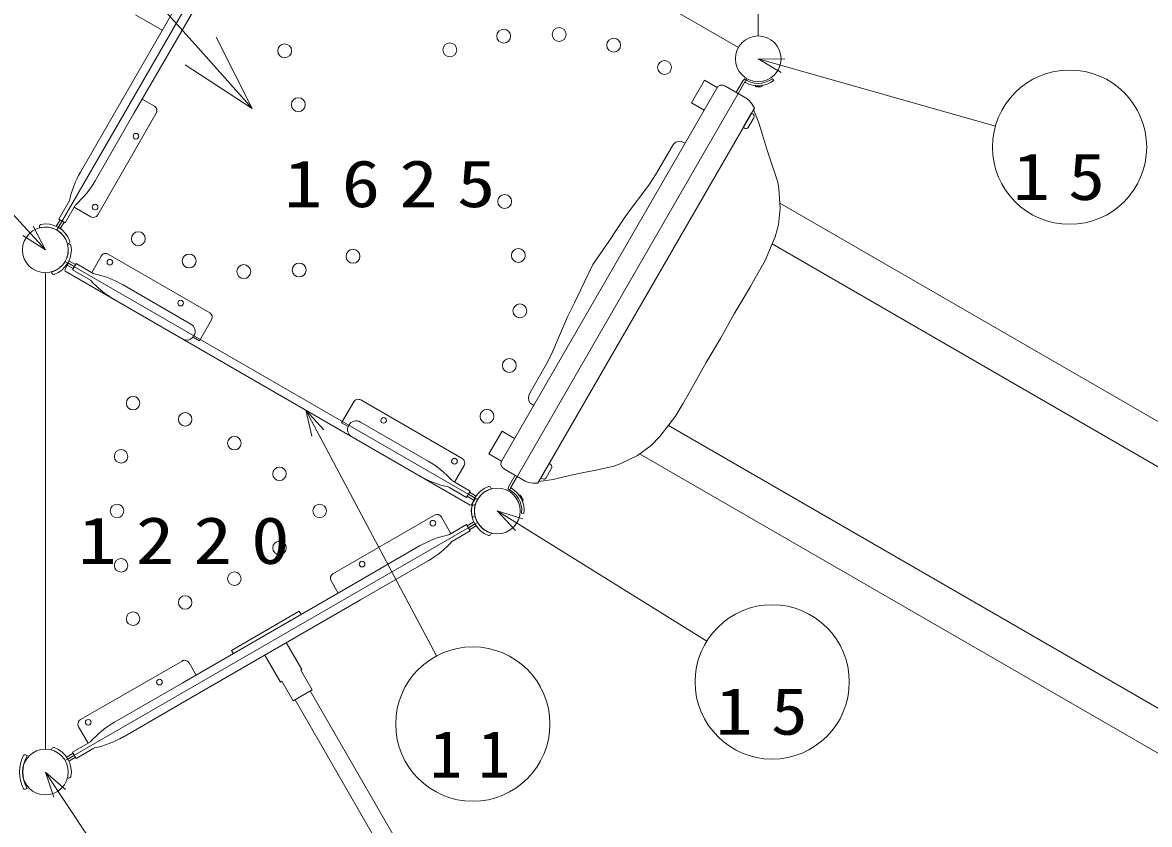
# Model space of a CAD drawing. Units: millimetres on the paper. Extents: x 0 to 420, y -594 to 297.
# Drawn here: x 145.51 to 182.04, y 153.86 to 179.84 of the extents above; entities that cross this region are included whole.
import ezdxf

# ---------------------------------------------------------------- set-up
doc = ezdxf.new("R2010")
doc.units = ezdxf.units.MM
for name, color, linetype, lineweight in [('2D', 7, 'Continuous', 13), ('2D_DIMENSION', 7, 'Continuous', 13), ('TEXT', 7, 'Continuous', 13)]:
    doc.layers.add(name, color=color, linetype=linetype, lineweight=lineweight)
doc.styles.add('ＭＳ ゴシック', font='')
doc.styles.get('ＭＳ ゴシック').set_extended_font_data('MS Gothic')

msp = doc.modelspace()

# ---------------------------------------------------------------- linework, layer by layer
at = {"layer": '2D'}
for p, q in [((169.355, 194.841), (169.355, 179.407)), ((168.714, 179.036), (155.347, 186.753)), ((168.714, 179.036), (155.347, 186.753)), ((154.335, 186.482), (146.618, 173.115)), ((148.648, 177.188), (151.823, 182.688)), ((149.13, 176.91), (152.305, 182.409)), ((150.035, 179.592), (149.166, 180.094)), ((169.355, 178.666), (170.096, 178.223)), ((170.218, 178.653), (169.355, 178.666)), ((170.157, 178.438), (169.355, 178.666)), ((177.045, 176.485), (170.157, 178.438)), ((161.268, 164.657), (168.985, 178.024)), ((167.193, 177.237), (167.616, 177.97)), ((167.616, 177.97), (168.026, 177.734)), ((168.863, 177.962), (168.643, 177.582)), ((168.707, 177.545), (168.921, 177.916)), ((168.878, 177.976), (168.863, 177.962)), ((168.906, 178.014), (168.878, 177.976)), ((168.921, 177.916), (168.945, 177.902)), ((169.814, 178.022), (169.799, 178.011)), ((169.857, 177.96), (169.814, 178.022)), ((161.022, 165.603), (168.043, 177.764)), ((168.043, 177.764), (168.125, 177.817)), ((168.125, 177.817), (168.207, 177.815)), ((168.207, 177.815), (168.299, 177.781)), ((168.299, 177.781), (168.969, 177.394)), ((169.271, 177.809), (169.271, 177.783)), ((169.271, 177.783), (169.28, 177.765)), ((169.28, 177.765), (169.297, 177.759)), ((169.297, 177.759), (169.322, 177.76)), ((169.322, 177.76), (169.348, 177.76)), ((169.348, 177.76), (169.378, 177.761)), ((169.378, 177.761), (169.408, 177.763)), ((169.408, 177.763), (169.436, 177.762)), ((169.436, 177.762), (169.459, 177.764)), ((169.459, 177.764), (169.477, 177.772)), ((169.477, 177.772), (169.483, 177.79)), ((169.483, 177.815), (169.482, 177.82)), ((169.483, 177.79), (169.483, 177.815)), ((148.648, 177.188), (147.381, 174.995)), ((149.388, 177.358), (149.782, 177.13)), ((167.602, 177.001), (167.193, 177.237)), ((168.969, 177.394), (169.063, 177.318)), ((169.063, 177.318), (169.15, 177.212)), ((169.15, 177.212), (169.231, 177.07)), ((149.13, 176.91), (147.863, 174.716)), ((147.943, 173.612), (149.843, 176.902)), ((169.231, 177.07), (162.216, 164.921)), ((168.866, 176.446), (169.132, 176.903)), ((169.132, 176.903), (169.189, 176.87)), ((169.202, 177.022), (169.377, 176.589)), ((169.212, 176.758), (169.031, 176.444)), ((169.377, 176.589), (169.492, 176.199)), ((168.924, 176.413), (168.866, 176.446)), ((169.492, 176.199), (169.626, 175.767)), ((166.573, 175.845), (166.029, 174.903)), ((166.985, 175.931), (166.846, 176)), ((169.626, 175.767), (169.823, 175.187)), ((143.526, 175.45), (146.247, 172.474)), ((169.823, 175.187), (169.991, 174.668)), ((166.029, 174.903), (165.831, 174.607)), ((169.991, 174.668), (170.022, 174.45)), ((165.586, 174.27), (165.339, 173.946)), ((165.831, 174.607), (165.586, 174.27)), ((170.022, 174.45), (170.071, 173.825)), ((146.688, 173.47), (147.021, 174.048)), ((146.89, 173.354), (147.223, 173.931)), ((165.339, 173.946), (165.047, 173.547)), ((170.058, 173.992), (204.029, 154.378)), ((147.182, 173.859), (147.716, 173.551)), ((165.047, 173.547), (164.766, 173.126)), ((170.071, 173.825), (170.01, 173.285)), ((146.247, 172.474), (145.85, 173.24)), ((146.056, 173.19), (146.053, 173.207)), ((146.612, 173.256), (146.724, 173.45)), ((146.668, 173.203), (146.789, 173.412)), ((146.677, 173.219), (146.789, 173.412)), ((146.677, 173.219), (146.789, 173.412)), ((146.89, 173.354), (146.688, 173.47)), ((146.742, 173.181), (146.854, 173.375)), ((170.01, 173.285), (169.902, 172.902)), ((145.52, 172.938), (146.247, 172.474)), ((164.766, 173.126), (164.509, 172.747)), ((169.902, 172.902), (169.582, 172.128)), ((146.963, 172.666), (146.979, 172.672)), ((146.964, 172.665), (146.98, 172.668)), ((164.509, 172.747), (163.99, 171.997)), ((169.807, 172.67), (203.654, 153.128)), ((146.889, 172.103), (160.256, 164.386)), ((147.029, 172.109), (147.223, 171.997)), ((147.749, 171.742), (148.057, 172.276)), ((148.285, 172.337), (151.576, 170.437)), ((169.582, 172.128), (169.356, 171.726)), ((146.247, 156.298), (146.247, 171.733)), ((146.247, 156.298), (146.247, 171.733)), ((146.44, 171.758), (146.446, 171.742)), ((146.999, 172.045), (146.874, 171.828)), ((146.874, 171.828), (146.886, 171.783)), ((146.886, 171.783), (160.02, 164.2)), ((146.954, 171.979), (147.148, 171.867)), ((146.976, 172.053), (147.185, 171.932)), ((146.992, 172.044), (147.185, 171.932)), ((146.992, 172.044), (147.185, 171.932)), ((147.244, 172.033), (147.127, 171.831)), ((147.127, 171.831), (147.704, 171.498)), ((147.244, 172.033), (147.821, 171.7)), ((163.599, 171.172), (163.99, 171.997)), ((169.356, 171.726), (169.109, 171.288)), ((146.247, 171.616), (146.247, 171.374)), ((146.247, 171.597), (146.247, 171.374)), ((146.247, 171.597), (146.247, 171.374)), ((150.962, 170.073), (148.768, 171.34)), ((163.4, 170.76), (163.599, 171.172)), ((169.109, 171.288), (168.834, 170.831)), ((150.684, 169.591), (148.49, 170.858)), ((163.176, 170.306), (163.4, 170.76)), ((168.834, 170.831), (168.577, 170.399)), ((162.977, 169.854), (163.176, 170.306)), ((168.577, 170.399), (168.138, 169.602)), ((151.245, 169.531), (151.637, 170.209)), ((151.035, 169.652), (151.245, 169.531)), ((162.819, 169.478), (162.977, 169.854)), ((167.667, 168.823), (168.138, 169.602)), ((162.65, 169.097), (162.819, 169.478)), ((162.493, 168.778), (162.65, 169.097)), ((167.421, 168.384), (167.667, 168.823)), ((161.949, 167.836), (162.493, 168.778)), ((167.163, 167.918), (167.421, 168.384)), ((166.907, 167.485), (167.163, 167.918)), ((155.849, 166.872), (156.241, 167.551)), ((159.76, 165.712), (156.469, 167.612)), ((162.08, 167.436), (161.951, 167.521)), ((166.673, 167.088), (166.907, 167.485)), ((154.687, 167.279), (154.882, 166.438)), ((155.276, 166.648), (154.687, 167.279)), ((158.928, 159.318), (154.687, 167.279)), ((166.163, 166.424), (166.673, 167.088)), ((156.06, 166.751), (155.849, 166.872)), ((156.461, 166.898), (158.655, 165.632)), ((160.627, 165.864), (161.05, 166.597)), ((161.05, 166.597), (161.459, 166.361)), ((166.444, 166.79), (200.268, 147.263)), ((156.183, 166.416), (158.377, 165.15)), ((165.885, 166.139), (166.163, 166.424)), ((161.036, 165.627), (160.627, 165.864)), ((165.447, 165.816), (165.885, 166.139)), ((199.373, 146.313), (165.511, 165.863)), ((161.017, 165.506), (161.022, 165.603)), ((161.06, 165.435), (161.017, 165.506)), ((162.574, 165.549), (162.312, 165.091)), ((162.632, 165.516), (162.574, 165.549)), ((164.677, 165.464), (164.881, 165.546)), ((164.881, 165.546), (165.447, 165.816)), ((159.512, 164.95), (159.821, 165.484)), ((161.134, 165.371), (161.06, 165.435)), ((161.804, 164.984), (161.134, 165.371)), ((161.26, 164.794), (161.478, 165.172)), ((161.542, 165.135), (161.329, 164.767)), ((162.478, 165.094), (162.659, 165.407)), ((162.706, 165.036), (163.102, 165.131)), ((163.102, 165.131), (163.543, 165.231)), ((163.543, 165.231), (164.144, 165.351)), ((164.144, 165.351), (164.677, 165.464)), ((159.901, 164.456), (159.323, 164.79)), ((160.017, 164.658), (159.44, 164.992)), ((161.237, 164.731), (161.256, 164.774)), ((161.256, 164.774), (161.26, 164.794)), ((161.329, 164.767), (161.353, 164.753)), ((161.918, 164.942), (161.804, 164.984)), ((162.054, 164.921), (161.918, 164.942)), ((162.216, 164.921), (162.054, 164.921)), ((162.244, 164.97), (162.706, 165.036)), ((162.312, 165.091), (162.369, 165.057)), ((160.017, 164.658), (159.901, 164.456)), ((160.115, 164.381), (159.922, 164.492)), ((160.153, 164.446), (159.959, 164.557)), ((160.153, 164.446), (159.959, 164.557)), ((160.168, 164.436), (159.959, 164.557)), ((160.19, 164.511), (159.997, 164.622)), ((160.066, 164.212), (160.191, 164.428)), ((160.705, 164.732), (160.699, 164.748)), ((161.597, 164.517), (161.619, 164.529)), ((161.619, 164.529), (161.639, 164.531)), ((161.639, 164.531), (161.653, 164.519)), ((161.653, 164.519), (161.665, 164.497)), ((161.665, 164.497), (161.678, 164.475)), ((161.678, 164.475), (161.692, 164.448)), ((161.692, 164.448), (161.706, 164.421)), ((161.706, 164.421), (161.72, 164.398)), ((160.02, 164.2), (160.066, 164.212)), ((160.181, 164.207), (160.165, 164.21)), ((161.698, 164.331), (161.693, 164.328)), ((161.72, 164.343), (161.698, 164.331)), ((161.72, 164.398), (161.73, 164.377)), ((161.732, 164.357), (161.72, 164.343)), ((161.73, 164.377), (161.732, 164.357)), ((158.86, 163.879), (155.569, 161.979)), ((159.396, 163.284), (159.088, 163.818)), ((160.181, 163.824), (160.164, 163.821)), ((160.897, 164.016), (161.487, 163.386)), ((161.723, 163.765), (160.897, 164.016)), ((161.605, 163.576), (160.897, 164.016)), ((161.684, 163.94), (161.686, 163.959)), ((161.759, 163.934), (161.684, 163.94)), ((160.256, 163.645), (146.889, 155.928)), ((159.901, 163.575), (159.324, 163.242)), ((160.018, 163.373), (159.441, 163.04)), ((159.901, 163.575), (160.018, 163.373)), ((160.116, 163.651), (159.922, 163.539)), ((160.169, 163.595), (159.96, 163.474)), ((160.153, 163.586), (159.96, 163.474)), ((160.153, 163.586), (159.96, 163.474)), ((160.191, 163.521), (159.997, 163.409)), ((167.686, 159.797), (161.605, 163.576)), ((160.705, 163.3), (160.7, 163.284)), ((156.183, 161.616), (158.377, 162.882)), ((156.462, 161.133), (158.655, 162.4)), ((156.183, 161.616), (150.684, 158.441)), ((155.736, 161.357), (155.508, 161.751)), ((156.462, 161.133), (150.962, 157.959)), ((152.275, 159.5), (154.472, 160.769)), ((154.472, 160.769), (154.535, 160.66)), ((154.56, 158.874), (154.055, 159.749)), ((152.34, 159.388), (152.275, 159.5)), ((153.359, 159.347), (153.864, 158.472)), ((147.385, 157.254), (150.676, 159.154)), ((151.132, 158.699), (150.904, 159.093)), ((154.527, 158.855), (154.56, 158.874)), ((154.894, 158.219), (154.527, 158.855)), ((150.684, 158.441), (148.49, 157.174)), ((153.864, 158.472), (153.908, 158.497)), ((153.908, 158.497), (154.275, 157.861)), ((154.275, 157.861), (154.894, 158.219)), ((150.962, 157.959), (148.769, 156.692)), ((154.341, 157.899), (172.693, 126.111)), ((154.832, 158.183), (173.184, 126.395)), ((147.633, 156.492), (147.324, 157.026)), ((147.128, 156.201), (147.705, 156.534)), ((145.658, 156.081), (145.645, 156.092)), ((146.955, 156.053), (147.148, 156.165)), ((146.977, 155.979), (147.186, 156.1)), ((146.992, 155.988), (147.186, 156.1)), ((146.992, 155.988), (147.186, 156.1)), ((147.03, 155.923), (147.223, 156.035)), ((147.128, 156.201), (147.244, 155.999)), ((147.244, 155.999), (147.822, 156.332)), ((146.247, 155.557), (146.523, 154.74)), ((146.895, 154.988), (146.247, 155.557)), ((146.709, 154.864), (146.247, 155.557)), ((145.658, 155.033), (145.645, 155.023)), ((150.677, 148.905), (146.709, 154.864))]:
    msp.add_line(p, q, dxfattribs=at)
for centre, radius in [((161.105, 179.4), 0.225), ((162.904, 179.451), 0.225), ((169.355, 178.666), 0.741), ((169.355, 178.666), 0.741), ((169.355, 178.666), 0.741), ((154.002, 178.925), 0.225), ((159.36, 178.955), 0.225), ((164.671, 179.107), 0.225), ((166.32, 178.384), 0.225), ((179.45, 175.803), 2.5), ((154.446, 177.181), 0.225), ((149.183, 176.158), 0.0917), ((161.135, 174.041), 0.225), ((147.858, 173.863), 0.0917), ((146.247, 172.474), 0.741), ((146.247, 172.474), 0.741), ((149.261, 172.837), 0.225), ((156.22, 172.266), 0.225), ((161.579, 172.296), 0.225), ((148.337, 172.076), 0.0917), ((150.91, 172.115), 0.225), ((152.677, 171.771), 0.225), ((154.476, 171.822), 0.225), ((150.631, 170.751), 0.0917), ((161.631, 170.497), 0.225), ((161.287, 168.73), 0.225), ((149.09, 167.51), 0.219), ((150.78, 166.984), 0.219), ((157.213, 166.951), 0.0917), ((160.564, 167.081), 0.225), ((152.374, 166.214), 0.219), ((148.701, 165.783), 0.219), ((159.508, 165.626), 0.0917), ((153.838, 165.218), 0.219), ((160.897, 164.016), 0.741), ((148.57, 164.018), 0.219), ((155.139, 164.018), 0.219), ((158.809, 163.618), 0.0917), ((153.838, 162.818), 0.219), ((148.701, 162.252), 0.219), ((156.514, 162.293), 0.0917), ((152.374, 161.822), 0.219), ((150.78, 161.052), 0.219), ((169.809, 158.477), 2.5), ((149.09, 160.525), 0.219), ((160.103, 157.111), 2.5), ((149.945, 158.47), 0.0917), ((147.637, 157.168), 0.0917), ((146.247, 155.557), 0.741), ((146.247, 155.557), 0.741)]:
    msp.add_circle(centre, radius, dxfattribs=at)
for centre, radius, start, end in [((169.354, 178.65), 0.779, 234.838, 304.838), ((169.357, 178.621), 0.829, 240.2013, 307.0808), ((149.699, 176.986), 0.167, 330, 60), ((169.151, 176.804), 0.0766, 323.2299, 60), ((168.961, 176.485), 0.081, 242.329, 330), ((166.841, 175.691), 0.309, 89.08, 150.1618), ((150.101, 173.424), 3.14, 150, 168.3667), ((145.144, 176.286), 3.14, 311.6333, 330), ((147.799, 173.695), 0.167, 240, 330), ((146.152, 173.224), 0.1, 137.178, 189.7918), ((146.247, 172.474), 0.742, 15.051, 104.949), ((146.103, 173.269), 0.0333, 100.2983, 137.178), ((146.247, 172.474), 0.842, 19.7017, 100.2983), ((146.583, 173.273), 0.0333, 287.8562, 330), ((146.771, 173.164), 0.0333, 150, 192.1438), ((146.247, 172.474), 0.742, 285.051, 14.949), ((146.247, 172.474), 0.842, 289.7017, 10.2983), ((146.945, 172.766), 0.1, 290.2082, 342.822), ((146.997, 172.569), 0.1, 47.178, 99.7918), ((147.008, 172.746), 0.0333, 342.822, 19.7017), ((147.043, 172.618), 0.0333, 10.2983, 47.178), ((147.046, 172.138), 0.0333, 197.8562, 240), ((148.202, 172.192), 0.167, 60, 150), ((146.539, 171.777), 0.1, 200.2082, 252.822), ((146.938, 171.95), 0.0333, 60, 102.1438), ((146.52, 171.713), 0.0333, 252.822, 289.7017), ((150.06, 173.577), 3.14, 221.6333, 240), ((147.198, 168.62), 3.14, 60, 78.3667), ((151.492, 170.292), 0.167, 330, 60), ((150.823, 169.832), 0.278, 240, 60), ((162.217, 167.68), 0.309, 149.8382, 210.92), ((156.385, 167.467), 0.167, 60, 150), ((156.322, 166.657), 0.278, 60, 240), ((157.085, 162.912), 3.14, 41.6333, 60), ((159.676, 165.567), 0.167, 330, 60), ((162.589, 165.447), 0.081, 330, 57.671), ((159.947, 167.869), 3.14, 240, 258.3667), ((160.897, 164.016), 0.842, 109.7017, 190.2983), ((160.625, 164.777), 0.0333, 72.822, 109.7017), ((160.605, 164.713), 0.1, 20.2082, 72.822), ((162.408, 165.124), 0.0766, 240, 336.7701), ((160.897, 164.016), 0.742, 105.051, 194.949), ((160.207, 164.539), 0.0333, 240, 282.1438), ((160.91, 164.024), 0.779, 355.162, 65.162), ((160.937, 164.036), 0.829, 352.9192, 59.7987), ((160.898, 164.016), 0.842, 169.7009, 250.2975), ((160.103, 164.161), 0.0333, 132.8212, 169.7009), ((160.148, 164.112), 0.1, 80.2074, 132.8212), ((160.098, 164.352), 0.0333, 17.8562, 60), ((160.898, 164.016), 0.742, 165.0503, 254.9482), ((158.944, 163.735), 0.167, 29.9992, 119.9992), ((160.102, 163.871), 0.0333, 190.2983, 227.178), ((160.147, 163.92), 0.1, 227.178, 279.7918), ((160.099, 163.68), 0.0333, 299.9992, 342.143), ((160.207, 163.492), 0.0333, 77.8554, 119.9992), ((159.947, 160.163), 3.14, 101.6325, 119.9992), ((157.085, 165.12), 3.14, 299.9992, 318.3659), ((160.625, 163.255), 0.0333, 250.2975, 287.1772), ((160.606, 163.319), 0.1, 287.1772, 339.791), ((155.653, 161.835), 0.167, 119.9992, 209.9992), ((150.76, 159.01), 0.167, 29.9992, 119.9992), ((147.469, 157.11), 0.167, 119.9992, 209.9992), ((150.06, 154.454), 3.14, 119.9992, 138.3659), ((147.198, 159.412), 3.14, 281.6325, 299.9992), ((146.574, 155.557), 1.168, 152.2172, 207.7828), ((146.533, 155.557), 1.02, 149.0962, 210.9038), ((145.566, 156.08), 0.0333, 102.822, 139.7017), ((145.581, 156.015), 0.1, 50.2082, 102.822), ((146.54, 156.255), 0.1, 107.1772, 159.791), ((146.52, 156.319), 0.0333, 70.2975, 107.1772), ((146.248, 155.558), 0.842, 349.7009, 70.2975), ((146.938, 156.082), 0.0333, 257.8554, 299.9992), ((147.047, 155.894), 0.0333, 119.9992, 162.143), ((146.998, 155.462), 0.1, 260.2074, 312.8212), ((147.043, 155.414), 0.0333, 312.8212, 349.7009), ((145.566, 155.035), 0.0333, 220.2983, 257.178), ((145.581, 155.1), 0.1, 257.178, 309.7918)]:
    msp.add_arc(centre, radius, start, end, dxfattribs=at)
at = {"layer": '2D_DIMENSION'}
for p, q in [((151.281, 178.921), (146.096, 184.735)), ((151.781, 179.367), (152.945, 177.055)), ((152.945, 177.055), (151.281, 178.921)), ((152.945, 177.055), (150.781, 178.475))]:
    msp.add_line(p, q, dxfattribs=at)

# ---------------------------------------------------------------- texts
at = {"layer": '2D', "char_height": 1.527, "attachment_point": 7, "style": 'ＭＳ ゴシック'}
for s, insert in [('\\T1.5;\\W1.15;15', (177.614, 174.067)), ('\\T1.5;\\W1.15;15', (167.974, 156.741)), ('\\T1.5;11', (158.714, 155.375))]:
    msp.add_mtext(s, dxfattribs=dict(at, insert=insert))
at = {"layer": 'TEXT', "char_height": 1.527, "attachment_point": 7, "style": 'ＭＳ ゴシック'}
for s, insert in [('\\T1.5;\\W1.2;1625', (153.982, 173.834)), ('\\T1.5;\\W1.2;1220', (147.308, 162.274))]:
    msp.add_mtext(s, dxfattribs=dict(at, insert=insert))

doc.saveas('drawing.dxf')
